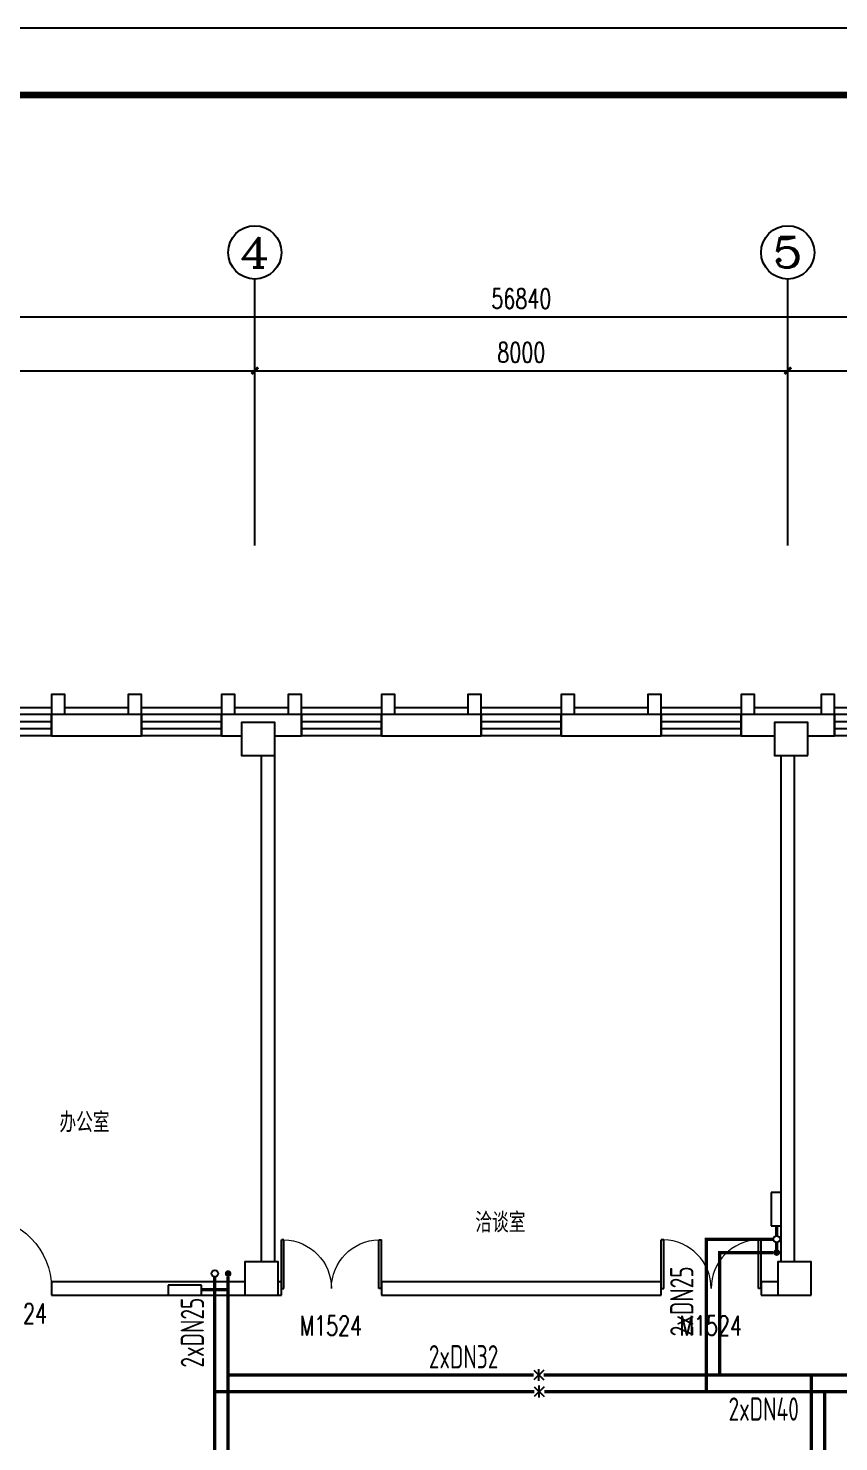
# Model space of a CAD drawing. Extents: x 2297255 to 2381355, y -608375 to -364775.
# Drawn here: x 2328467 to 2340632, y -386000 to -364775 of the extents above; entities that cross this region are included whole.
import ezdxf
from ezdxf.enums import TextEntityAlignment as Align

# ---------------------------------------------------------------- set-up
doc = ezdxf.new("R2010")
doc.units = 0
doc.header["$LTSCALE"] = 1000
doc.header["$MEASUREMENT"] = 0
doc.linetypes.add('DASH', pattern=[0.35, 0.25, -0.1])
doc.layers.add('A-FLOR-IDEN', color=7, linetype='Continuous', lineweight=20)
for name, color, linetype in [('AXIS', 3, 'Continuous'), ('AXIS_TEXT', 7, 'Continuous'), ('COLUMN', 9, 'Continuous'), ('EQ-采暖分集水器', 7, 'Continuous'), ('PIPE-暖供水', 3, 'Continuous'), ('PIPE-暖回水', 2, 'DASH'), ('PUB_DIM', 3, 'Continuous'), ('TH_TEXT', 7, 'Continuous'), ('TK', 4, 'Continuous'), ('VALVE-暖供水', 7, 'Continuous'), ('VPIPE-暖回水', 2, 'Continuous'), ('WALL', 9, 'Continuous'), ('WINDOW', 4, 'Continuous'), ('WINDOW_TEXT', 7, 'Continuous'), ('设备以及附件层', 7, 'Continuous')]:
    doc.layers.add(name, color=color, linetype=linetype)
doc.styles.add('_TCH_AXIS', font='COMPLEX', dxfattribs={"bigfont": 'GBCBIG'})
doc.styles.add('_TCH_DIM_T3', font='SIMPLEX', dxfattribs={"width": 0.705882, "bigfont": 'GBCBIG'})
doc.styles.add('_TCH_WINDOW', font='SIMPLEX', dxfattribs={"height": 3.5, "bigfont": 'GBCBIG'})
doc.styles.add('COMPLEX', font='COMPLEX')
doc.styles.add('HZTXT1', font='romans.shx', dxfattribs={"width": 0.7, "bigfont": 'GBHZFS.SHX'})
doc.styles.add('ROS', font='simhei.ttf', dxfattribs={"width": 0.7})
doc.styles.get("Standard").update_dxf_attribs({"font": 'gbenor.shx', "bigfont": 'gbcbig.shx'})
doc.styles.add('TSSD_Rein', font='Tssdeng.shx', dxfattribs={"width": 0.7, "bigfont": 'hztxt.shx'})
doc.dimstyles.new('_TCH_ARCH&&100', dxfattribs={"dimtxt": 297.5, "dimasz": 100, "dimexe": 250, "dimexo": 300, "dimgap": 126.25, "dimtad": 1, "dimdec": 0, "dimzin": 0, "dimdsep": 46, "dimtxsty": '_TCH_DIM_T3', "dimblk": 'ARCHTICK', "dimcen": 0.09, "dimclrt": 7, "dimazin": 2, "dimtfac": 1, "dimtdec": 0, "dimtix": 1, "dimtmove": 2, "dimatfit": 3, "dimfxl": 30, "dimtolj": 1, "dimtzin": 0, "dimarcsym": 0})

# ---------------------------------------------------------------- blocks, each defined once
blk = doc.blocks.new('_ArchTick')
at = {"color": 0, "linetype": 'ByBlock', "const_width": 0.4}
blk.add_lwpolyline([(-0.5, -0.5), (0.5, 0.5)], dxfattribs=at)
blk = doc.blocks.new('*D99')
at = {"layer": 'Defpoints', "color": 0, "transparency": 16777216}
for p in [(11621, 25057), (-45219, 24014), (11621, 24014)]:
    blk.add_point(p, dxfattribs=at)
at = {"layer": 'PUB_DIM', "color": 0, "lineweight": -2, "transparency": 16777216}
for p, q in [((-45219, 24314), (-45219, 25307)), ((11621, 24314), (11621, 25307)), ((-45219, 25057), (11621, 25057))]:
    blk.add_line(p, q, dxfattribs=at)
at = {"layer": 'PUB_DIM', "color": 0, "lineweight": -2, "transparency": 16777216, "xscale": 100, "yscale": 100, "zscale": 100, "rotation": 180}
blk.add_blockref('_ArchTick', (-45219, 25057), dxfattribs=at)
at = {"layer": 'PUB_DIM', "color": 0, "lineweight": -2, "transparency": 16777216, "xscale": 100, "yscale": 100, "zscale": 100}
blk.add_blockref('_ArchTick', (11621, 25057), dxfattribs=at)
at = {"layer": 'PUB_DIM', "color": 7, "transparency": 16777216, "insert": (-16799, 25332), "char_height": 297.5, "attachment_point": 5, "style": '_TCH_DIM_T3'}
blk.add_mtext('\\A1;56840', dxfattribs=at)
blk = doc.blocks.new('*D103')
at = {"layer": 'Defpoints', "color": 0, "transparency": 16777216}
for p in [(-20799, 24250), (-28799, 23233), (-20799, 23233)]:
    blk.add_point(p, dxfattribs=at)
at = {"layer": 'PUB_DIM', "color": 0, "lineweight": -2, "transparency": 16777216}
for p, q in [((-28799, 23533), (-28799, 24500)), ((-20799, 23533), (-20799, 24500)), ((-28799, 24250), (-20799, 24250))]:
    blk.add_line(p, q, dxfattribs=at)
at = {"layer": 'PUB_DIM', "color": 0, "lineweight": -2, "transparency": 16777216, "xscale": 100, "yscale": 100, "zscale": 100, "rotation": 180}
blk.add_blockref('_ArchTick', (-28799, 24250), dxfattribs=at)
at = {"layer": 'PUB_DIM', "color": 0, "lineweight": -2, "transparency": 16777216, "xscale": 100, "yscale": 100, "zscale": 100}
blk.add_blockref('_ArchTick', (-20799, 24250), dxfattribs=at)
at = {"layer": 'PUB_DIM', "color": 7, "transparency": 16777216, "insert": (-24799, 24525), "char_height": 297.5, "attachment_point": 5, "style": '_TCH_DIM_T3'}
blk.add_mtext('\\A1;8000', dxfattribs=at)
blk = doc.blocks.new('*D104')
at = {"layer": 'Defpoints', "color": 0, "transparency": 16777216}
for p in [(-12799, 24250), (-20799, 23233), (-12799, 23233)]:
    blk.add_point(p, dxfattribs=at)
at = {"layer": 'PUB_DIM', "color": 0, "lineweight": -2, "transparency": 16777216}
for p, q in [((-20799, 23533), (-20799, 24500)), ((-12799, 23533), (-12799, 24500)), ((-20799, 24250), (-12799, 24250))]:
    blk.add_line(p, q, dxfattribs=at)
at = {"layer": 'PUB_DIM', "color": 0, "lineweight": -2, "transparency": 16777216, "xscale": 100, "yscale": 100, "zscale": 100, "rotation": 180}
blk.add_blockref('_ArchTick', (-20799, 24250), dxfattribs=at)
at = {"layer": 'PUB_DIM', "color": 0, "lineweight": -2, "transparency": 16777216, "xscale": 100, "yscale": 100, "zscale": 100}
blk.add_blockref('_ArchTick', (-12799, 24250), dxfattribs=at)
at = {"layer": 'PUB_DIM', "color": 7, "transparency": 16777216, "insert": (-16799, 24525), "char_height": 297.5, "attachment_point": 5, "style": '_TCH_DIM_T3'}
blk.add_mtext('\\A1;8000', dxfattribs=at)
blk = doc.blocks.new('*D105')
at = {"layer": 'Defpoints', "color": 0, "transparency": 16777216}
for p in [(-4799, 24250), (-12799, 23233), (-4799, 23233)]:
    blk.add_point(p, dxfattribs=at)
at = {"layer": 'PUB_DIM', "color": 0, "lineweight": -2, "transparency": 16777216}
for p, q in [((-12799, 23533), (-12799, 24500)), ((-4799, 23533), (-4799, 24500)), ((-12799, 24250), (-4799, 24250))]:
    blk.add_line(p, q, dxfattribs=at)
at = {"layer": 'PUB_DIM', "color": 0, "lineweight": -2, "transparency": 16777216, "xscale": 100, "yscale": 100, "zscale": 100, "rotation": 180}
blk.add_blockref('_ArchTick', (-12799, 24250), dxfattribs=at)
at = {"layer": 'PUB_DIM', "color": 0, "lineweight": -2, "transparency": 16777216, "xscale": 100, "yscale": 100, "zscale": 100}
blk.add_blockref('_ArchTick', (-4799, 24250), dxfattribs=at)
at = {"layer": 'PUB_DIM', "color": 7, "transparency": 16777216, "insert": (-8799, 24525), "char_height": 297.5, "attachment_point": 5, "style": '_TCH_DIM_T3'}
blk.add_mtext('\\A1;8000', dxfattribs=at)
blk = doc.blocks.new('*D246')
at = {"layer": 'Defpoints', "color": 0, "transparency": 16777216}
for p in [(11621, 25057), (-45219, 24014), (11621, 24014)]:
    blk.add_point(p, dxfattribs=at)
at = {"layer": 'PUB_DIM', "color": 0, "lineweight": -2, "transparency": 16777216}
for p, q in [((-45219, 24314), (-45219, 25307)), ((11621, 24314), (11621, 25307)), ((-45219, 25057), (11621, 25057))]:
    blk.add_line(p, q, dxfattribs=at)
at = {"layer": 'PUB_DIM', "color": 0, "lineweight": -2, "transparency": 16777216, "xscale": 100, "yscale": 100, "zscale": 100, "rotation": 180}
blk.add_blockref('_ArchTick', (-45219, 25057), dxfattribs=at)
at = {"layer": 'PUB_DIM', "color": 0, "lineweight": -2, "transparency": 16777216, "xscale": 100, "yscale": 100, "zscale": 100}
blk.add_blockref('_ArchTick', (11621, 25057), dxfattribs=at)
at = {"layer": 'PUB_DIM', "color": 7, "transparency": 16777216, "insert": (-16799, 25332), "char_height": 297.5, "attachment_point": 5, "style": '_TCH_DIM_T3'}
blk.add_mtext('\\A1;56840', dxfattribs=at)
blk = doc.blocks.new('*D250')
at = {"layer": 'Defpoints', "color": 0, "transparency": 16777216}
for p in [(-20799, 24250), (-28799, 23233), (-20799, 23233)]:
    blk.add_point(p, dxfattribs=at)
at = {"layer": 'PUB_DIM', "color": 0, "lineweight": -2, "transparency": 16777216}
for p, q in [((-28799, 23533), (-28799, 24500)), ((-20799, 23533), (-20799, 24500)), ((-28799, 24250), (-20799, 24250))]:
    blk.add_line(p, q, dxfattribs=at)
at = {"layer": 'PUB_DIM', "color": 0, "lineweight": -2, "transparency": 16777216, "xscale": 100, "yscale": 100, "zscale": 100, "rotation": 180}
blk.add_blockref('_ArchTick', (-28799, 24250), dxfattribs=at)
at = {"layer": 'PUB_DIM', "color": 0, "lineweight": -2, "transparency": 16777216, "xscale": 100, "yscale": 100, "zscale": 100}
blk.add_blockref('_ArchTick', (-20799, 24250), dxfattribs=at)
at = {"layer": 'PUB_DIM', "color": 7, "transparency": 16777216, "insert": (-24799, 24525), "char_height": 297.5, "attachment_point": 5, "style": '_TCH_DIM_T3'}
blk.add_mtext('\\A1;8000', dxfattribs=at)
blk = doc.blocks.new('*D251')
at = {"layer": 'Defpoints', "color": 0, "transparency": 16777216}
for p in [(-12799, 24250), (-20799, 23233), (-12799, 23233)]:
    blk.add_point(p, dxfattribs=at)
at = {"layer": 'PUB_DIM', "color": 0, "lineweight": -2, "transparency": 16777216}
for p, q in [((-20799, 23533), (-20799, 24500)), ((-12799, 23533), (-12799, 24500)), ((-20799, 24250), (-12799, 24250))]:
    blk.add_line(p, q, dxfattribs=at)
at = {"layer": 'PUB_DIM', "color": 0, "lineweight": -2, "transparency": 16777216, "xscale": 100, "yscale": 100, "zscale": 100, "rotation": 180}
blk.add_blockref('_ArchTick', (-20799, 24250), dxfattribs=at)
at = {"layer": 'PUB_DIM', "color": 0, "lineweight": -2, "transparency": 16777216, "xscale": 100, "yscale": 100, "zscale": 100}
blk.add_blockref('_ArchTick', (-12799, 24250), dxfattribs=at)
at = {"layer": 'PUB_DIM', "color": 7, "transparency": 16777216, "insert": (-16799, 24525), "char_height": 297.5, "attachment_point": 5, "style": '_TCH_DIM_T3'}
blk.add_mtext('\\A1;8000', dxfattribs=at)
blk = doc.blocks.new('*D252')
at = {"layer": 'Defpoints', "color": 0, "transparency": 16777216}
for p in [(-4799, 24250), (-12799, 23233), (-4799, 23233)]:
    blk.add_point(p, dxfattribs=at)
at = {"layer": 'PUB_DIM', "color": 0, "lineweight": -2, "transparency": 16777216}
for p, q in [((-12799, 23533), (-12799, 24500)), ((-4799, 23533), (-4799, 24500)), ((-12799, 24250), (-4799, 24250))]:
    blk.add_line(p, q, dxfattribs=at)
at = {"layer": 'PUB_DIM', "color": 0, "lineweight": -2, "transparency": 16777216, "xscale": 100, "yscale": 100, "zscale": 100, "rotation": 180}
blk.add_blockref('_ArchTick', (-12799, 24250), dxfattribs=at)
at = {"layer": 'PUB_DIM', "color": 0, "lineweight": -2, "transparency": 16777216, "xscale": 100, "yscale": 100, "zscale": 100}
blk.add_blockref('_ArchTick', (-4799, 24250), dxfattribs=at)
at = {"layer": 'PUB_DIM', "color": 7, "transparency": 16777216, "insert": (-8799, 24525), "char_height": 297.5, "attachment_point": 5, "style": '_TCH_DIM_T3'}
blk.add_mtext('\\A1;8000', dxfattribs=at)
blk = doc.blocks.new('*D393')
at = {"layer": 'Defpoints', "color": 0, "transparency": 16777216}
for p in [(11621, 25057), (-45219, 24014), (11621, 24014)]:
    blk.add_point(p, dxfattribs=at)
at = {"layer": 'PUB_DIM', "color": 0, "lineweight": -2, "transparency": 16777216}
for p, q in [((-45219, 24314), (-45219, 25307)), ((11621, 24314), (11621, 25307)), ((-45219, 25057), (11621, 25057))]:
    blk.add_line(p, q, dxfattribs=at)
at = {"layer": 'PUB_DIM', "color": 0, "lineweight": -2, "transparency": 16777216, "xscale": 100, "yscale": 100, "zscale": 100, "rotation": 180}
blk.add_blockref('_ArchTick', (-45219, 25057), dxfattribs=at)
at = {"layer": 'PUB_DIM', "color": 0, "lineweight": -2, "transparency": 16777216, "xscale": 100, "yscale": 100, "zscale": 100}
blk.add_blockref('_ArchTick', (11621, 25057), dxfattribs=at)
at = {"layer": 'PUB_DIM', "color": 7, "transparency": 16777216, "insert": (-16799, 25332), "char_height": 297.5, "attachment_point": 5, "style": '_TCH_DIM_T3'}
blk.add_mtext('\\A1;56840', dxfattribs=at)
blk = doc.blocks.new('*D397')
at = {"layer": 'Defpoints', "color": 0, "transparency": 16777216}
for p in [(-20799, 24250), (-28799, 23233), (-20799, 23233)]:
    blk.add_point(p, dxfattribs=at)
at = {"layer": 'PUB_DIM', "color": 0, "lineweight": -2, "transparency": 16777216}
for p, q in [((-28799, 23533), (-28799, 24500)), ((-20799, 23533), (-20799, 24500)), ((-28799, 24250), (-20799, 24250))]:
    blk.add_line(p, q, dxfattribs=at)
at = {"layer": 'PUB_DIM', "color": 0, "lineweight": -2, "transparency": 16777216, "xscale": 100, "yscale": 100, "zscale": 100, "rotation": 180}
blk.add_blockref('_ArchTick', (-28799, 24250), dxfattribs=at)
at = {"layer": 'PUB_DIM', "color": 0, "lineweight": -2, "transparency": 16777216, "xscale": 100, "yscale": 100, "zscale": 100}
blk.add_blockref('_ArchTick', (-20799, 24250), dxfattribs=at)
at = {"layer": 'PUB_DIM', "color": 7, "transparency": 16777216, "insert": (-24799, 24525), "char_height": 297.5, "attachment_point": 5, "style": '_TCH_DIM_T3'}
blk.add_mtext('\\A1;8000', dxfattribs=at)
blk = doc.blocks.new('*D398')
at = {"layer": 'Defpoints', "color": 0, "transparency": 16777216}
for p in [(-12799, 24250), (-20799, 23233), (-12799, 23233)]:
    blk.add_point(p, dxfattribs=at)
at = {"layer": 'PUB_DIM', "color": 0, "lineweight": -2, "transparency": 16777216}
for p, q in [((-20799, 23533), (-20799, 24500)), ((-12799, 23533), (-12799, 24500)), ((-20799, 24250), (-12799, 24250))]:
    blk.add_line(p, q, dxfattribs=at)
at = {"layer": 'PUB_DIM', "color": 0, "lineweight": -2, "transparency": 16777216, "xscale": 100, "yscale": 100, "zscale": 100, "rotation": 180}
blk.add_blockref('_ArchTick', (-20799, 24250), dxfattribs=at)
at = {"layer": 'PUB_DIM', "color": 0, "lineweight": -2, "transparency": 16777216, "xscale": 100, "yscale": 100, "zscale": 100}
blk.add_blockref('_ArchTick', (-12799, 24250), dxfattribs=at)
at = {"layer": 'PUB_DIM', "color": 7, "transparency": 16777216, "insert": (-16799, 24525), "char_height": 297.5, "attachment_point": 5, "style": '_TCH_DIM_T3'}
blk.add_mtext('\\A1;8000', dxfattribs=at)
blk = doc.blocks.new('*D399')
at = {"layer": 'Defpoints', "color": 0, "transparency": 16777216}
for p in [(-4799, 24250), (-12799, 23233), (-4799, 23233)]:
    blk.add_point(p, dxfattribs=at)
at = {"layer": 'PUB_DIM', "color": 0, "lineweight": -2, "transparency": 16777216}
for p, q in [((-12799, 23533), (-12799, 24500)), ((-4799, 23533), (-4799, 24500)), ((-12799, 24250), (-4799, 24250))]:
    blk.add_line(p, q, dxfattribs=at)
at = {"layer": 'PUB_DIM', "color": 0, "lineweight": -2, "transparency": 16777216, "xscale": 100, "yscale": 100, "zscale": 100, "rotation": 180}
blk.add_blockref('_ArchTick', (-12799, 24250), dxfattribs=at)
at = {"layer": 'PUB_DIM', "color": 0, "lineweight": -2, "transparency": 16777216, "xscale": 100, "yscale": 100, "zscale": 100}
blk.add_blockref('_ArchTick', (-4799, 24250), dxfattribs=at)
at = {"layer": 'PUB_DIM', "color": 7, "transparency": 16777216, "insert": (-8799, 24525), "char_height": 297.5, "attachment_point": 5, "style": '_TCH_DIM_T3'}
blk.add_mtext('\\A1;8000', dxfattribs=at)
blk = doc.blocks.new('_FZHK')
blk.add_lwpolyline([(-0.5, -0.5), (0.5, -0.5), (0.5, 0.5), (-0.5, 0.5)], close=True)
blk = doc.blocks.new('$WINLIB2D$00000001')
at = {"color": 0}
for points in [[(-0.5, 0.5), (-0.5, -0.5)], [(-0.5, 0.5), (0.5, 0.5)], [(0.5, -0.5), (0.5, 0.5)], [(0.5, 0.167), (-0.5, 0.167)], [(0.5, -0.167), (-0.5, -0.167)], [(-0.5, -0.5), (0.5, -0.5)]]:
    blk.add_lwpolyline(points, dxfattribs=at)
blk = doc.blocks.new('$DorLib2D$00000002')
for p, q in [((-0.5, 0), (-0.5, 0.4875)), ((-0.475, 0.4875), (-0.5, 0.4875)), ((-0.475, 0), (-0.475, 0.4875)), ((0.475, 0), (0.475, 0.4875)), ((0.475, 0.4875), (0.5, 0.4875)), ((0.5, 0), (0.5, 0.4875)), ((-0.5, 0), (-0.475, 0)), ((0.5, 0), (0.475, 0))]:
    blk.add_line(p, q)
at = {"lineweight": 13}
for centre, start, end in [((-0.4875, 0), 0, 88.53072), ((0.4875, 0), 91.46928, 180)]:
    blk.add_arc(centre, 0.4875, start, end, dxfattribs=at)
blk = doc.blocks.new('$DorLib2D$00000001')
for p, q in [((0.45, 0.975), (0.5, 0.975)), ((0.45, 0), (0.45, 0.975)), ((0.5, 0), (0.5, 0.975)), ((0.5, 0), (0.45, 0))]:
    blk.add_line(p, q)
at = {"lineweight": 13}
blk.add_arc((0.475, 0), 0.975, 91.4693, 180, dxfattribs=at)
blk = doc.blocks.new('_AXISO')
blk.add_circle((0, 0), 0.5)
at = {"layer": 'AXIS_TEXT', "style": 'COMPLEX', "width": 1.041667}
blk.add_attdef('A', text='', height=0.56, dxfattribs=at).set_placement((-0.25, -0.28), (0.25, -0.28), align=Align.FIT)
blk = doc.blocks.new('*D430')
at = {"layer": 'Defpoints', "color": 0, "transparency": 16777216}
for p in [(11621, 25057), (-45219, 24014), (11621, 24014)]:
    blk.add_point(p, dxfattribs=at)
at = {"layer": 'PUB_DIM', "color": 0, "lineweight": -2, "transparency": 16777216}
for p, q in [((-45219, 24314), (-45219, 25307)), ((11621, 24314), (11621, 25307)), ((-45219, 25057), (11621, 25057))]:
    blk.add_line(p, q, dxfattribs=at)
at = {"layer": 'PUB_DIM', "color": 0, "lineweight": -2, "transparency": 16777216, "xscale": 100, "yscale": 100, "zscale": 100, "rotation": 180}
blk.add_blockref('_ArchTick', (-45219, 25057), dxfattribs=at)
at = {"layer": 'PUB_DIM', "color": 0, "lineweight": -2, "transparency": 16777216, "xscale": 100, "yscale": 100, "zscale": 100}
blk.add_blockref('_ArchTick', (11621, 25057), dxfattribs=at)
at = {"layer": 'PUB_DIM', "color": 7, "transparency": 16777216, "insert": (-16799, 25332), "char_height": 297.5, "attachment_point": 5, "style": '_TCH_DIM_T3'}
blk.add_mtext('\\A1;56840', dxfattribs=at)
blk = doc.blocks.new('*D434')
at = {"layer": 'Defpoints', "color": 0, "transparency": 16777216}
for p in [(-20799, 24250), (-28799, 23233), (-20799, 23233)]:
    blk.add_point(p, dxfattribs=at)
at = {"layer": 'PUB_DIM', "color": 0, "lineweight": -2, "transparency": 16777216}
for p, q in [((-28799, 23533), (-28799, 24500)), ((-20799, 23533), (-20799, 24500)), ((-28799, 24250), (-20799, 24250))]:
    blk.add_line(p, q, dxfattribs=at)
at = {"layer": 'PUB_DIM', "color": 0, "lineweight": -2, "transparency": 16777216, "xscale": 100, "yscale": 100, "zscale": 100, "rotation": 180}
blk.add_blockref('_ArchTick', (-28799, 24250), dxfattribs=at)
at = {"layer": 'PUB_DIM', "color": 0, "lineweight": -2, "transparency": 16777216, "xscale": 100, "yscale": 100, "zscale": 100}
blk.add_blockref('_ArchTick', (-20799, 24250), dxfattribs=at)
at = {"layer": 'PUB_DIM', "color": 7, "transparency": 16777216, "insert": (-24799, 24525), "char_height": 297.5, "attachment_point": 5, "style": '_TCH_DIM_T3'}
blk.add_mtext('\\A1;8000', dxfattribs=at)
blk = doc.blocks.new('*D435')
at = {"layer": 'Defpoints', "color": 0, "transparency": 16777216}
for p in [(-12799, 24250), (-20799, 23233), (-12799, 23233)]:
    blk.add_point(p, dxfattribs=at)
at = {"layer": 'PUB_DIM', "color": 0, "lineweight": -2, "transparency": 16777216}
for p, q in [((-20799, 23533), (-20799, 24500)), ((-12799, 23533), (-12799, 24500)), ((-20799, 24250), (-12799, 24250))]:
    blk.add_line(p, q, dxfattribs=at)
at = {"layer": 'PUB_DIM', "color": 0, "lineweight": -2, "transparency": 16777216, "xscale": 100, "yscale": 100, "zscale": 100, "rotation": 180}
blk.add_blockref('_ArchTick', (-20799, 24250), dxfattribs=at)
at = {"layer": 'PUB_DIM', "color": 0, "lineweight": -2, "transparency": 16777216, "xscale": 100, "yscale": 100, "zscale": 100}
blk.add_blockref('_ArchTick', (-12799, 24250), dxfattribs=at)
at = {"layer": 'PUB_DIM', "color": 7, "transparency": 16777216, "insert": (-16799, 24525), "char_height": 297.5, "attachment_point": 5, "style": '_TCH_DIM_T3'}
blk.add_mtext('\\A1;8000', dxfattribs=at)
blk = doc.blocks.new('*D436')
at = {"layer": 'Defpoints', "color": 0, "transparency": 16777216}
for p in [(-4799, 24250), (-12799, 23233), (-4799, 23233)]:
    blk.add_point(p, dxfattribs=at)
at = {"layer": 'PUB_DIM', "color": 0, "lineweight": -2, "transparency": 16777216}
for p, q in [((-12799, 23533), (-12799, 24500)), ((-4799, 23533), (-4799, 24500)), ((-12799, 24250), (-4799, 24250))]:
    blk.add_line(p, q, dxfattribs=at)
at = {"layer": 'PUB_DIM', "color": 0, "lineweight": -2, "transparency": 16777216, "xscale": 100, "yscale": 100, "zscale": 100, "rotation": 180}
blk.add_blockref('_ArchTick', (-12799, 24250), dxfattribs=at)
at = {"layer": 'PUB_DIM', "color": 0, "lineweight": -2, "transparency": 16777216, "xscale": 100, "yscale": 100, "zscale": 100}
blk.add_blockref('_ArchTick', (-4799, 24250), dxfattribs=at)
at = {"layer": 'PUB_DIM', "color": 7, "transparency": 16777216, "insert": (-8799, 24525), "char_height": 297.5, "attachment_point": 5, "style": '_TCH_DIM_T3'}
blk.add_mtext('\\A1;8000', dxfattribs=at)
blk = doc.blocks.new('$VALVE$00000780')
at = {"layer": '设备以及附件层'}
for points in [[(-37, -37), (37, 37)], [(37, -37), (-37, 37)], [(0, 45), (0, -45)]]:
    blk.add_lwpolyline(points, dxfattribs=at)
blk = doc.blocks.new('*U579')
at = {"color": 3}
blk.add_lwpolyline([(-84100, 0), (0, 0), (0, 59400), (-84100, 59400)], close=True, dxfattribs=at)
at = {"color": 3, "const_width": 100}
blk.add_lwpolyline([(-81600, 1000), (-1000, 1000), (-1000, 58400), (-81600, 58400)], close=True, dxfattribs=at)
at = {"layer": 'TK', "color": 4, "style": 'HZTXT1'}
for tag, height, width, p in [('项目负责1', 400, 0.6, (-4500, 19196)), ('项目负责2', 400, 0.6, (-4500, 18296)), ('专责', 400, 0.6, (-4500, 17396)), ('审定', 400, 0.6, (-4500, 16496)), ('审核', 400, 0.6, (-4500, 15596)), ('校对', 400, 0.6, (-4500, 14696)), ('设计', 400, 0.6, (-4500, 13796)), ('绘图', 400, 0.6, (-4500, 12896)), ('建设单位', 450, 0.6, (-4500, 11050)), ('工号', 400, 0.5, (-5501, 3507)), ('版次', 400, 0.7, (-2138, 3498)), ('阶段', 400, 0.7, (-2138, 2498)), ('比例', 400, 0.7, (-5491, 1513)), ('日期', 400, 0.7, (-2138, 1498))]:
    blk.add_attdef(tag, text='', height=height, dxfattribs=dict(at, width=width)).set_placement(p, align=Align.MIDDLE)
at = {"layer": 'TK', "color": 1, "lineweight": -3, "style": 'HZTXT1', "width": 0.6}
blk.add_attdef('工程名称', text='', height=450, dxfattribs=at).set_placement((-4500, 9050), align=Align.MIDDLE)
at = {"layer": 'TK', "color": 4, "lineweight": -3, "style": 'HZTXT1', "width": 0.6}
blk.add_attdef('子项名称', text='', height=450, dxfattribs=at).set_placement((-4500, 7050), align=Align.MIDDLE)
at = {"layer": 'TK', "color": 1, "lineweight": -3, "width": 0.6, "flags": 104}
blk.add_attdef('图名', text='', height=400, dxfattribs=at).set_placement((-4558, 4958), align=Align.MIDDLE_CENTER)
at = {"layer": 'TK', "color": 1, "style": 'HZTXT1', "width": 0.7}
blk.add_attdef('图号', text='', height=400, dxfattribs=at).set_placement((-5491, 2513), align=Align.MIDDLE)
blk = doc.blocks.new('A$C7281566F')
for points in [[(-23649.5, 19089.4), (-23649.5, 19389.4), (-23849.5, 19389.4), (-23849.5, 19089.4)], [(-22499.5, 19089.4), (-22499.5, 19389.4), (-22699.5, 19389.4), (-22699.5, 19089.4)], [(-21099.5, 19089.4), (-21099.5, 19389.4), (-21299.5, 19389.4), (-21299.5, 19089.4)], [(-20099.5, 19089.4), (-20099.5, 19389.4), (-20299.5, 19389.4), (-20299.5, 19089.4)], [(-18699.5, 19089.4), (-18699.5, 19389.4), (-18899.5, 19389.4), (-18899.5, 19089.4)], [(-17399.5, 19089.4), (-17399.5, 19389.4), (-17599.5, 19389.4), (-17599.5, 19089.4)], [(-15999.5, 19089.4), (-15999.5, 19389.4), (-16199.5, 19389.4), (-16199.5, 19089.4)], [(-14699.5, 19089.4), (-14699.5, 19389.4), (-14899.5, 19389.4), (-14899.5, 19089.4)], [(-13299.5, 19089.4), (-13299.5, 19389.4), (-13499.5, 19389.4), (-13499.5, 19089.4)], [(-12099.5, 19089.4), (-12099.5, 19389.4), (-12299.5, 19389.4), (-12299.5, 19089.4)], [(-23849.5, 19189.4), (-25049.5, 19189.4)], [(-22699.5, 19189.4), (-23649.5, 19189.4)], [(-21299.5, 19189.4), (-22499.5, 19189.4)], [(-20299.5, 19189.4), (-21099.5, 19189.4)], [(-18899.5, 19189.4), (-20099.5, 19189.4)], [(-17599.5, 19189.4), (-18699.5, 19189.4)], [(-16199.5, 19189.4), (-17399.5, 19189.4)], [(-14899.5, 19189.4), (-15999.5, 19189.4)], [(-13499.5, 19189.4), (-14699.5, 19189.4)], [(-12299.5, 19189.4), (-13299.5, 19189.4)], [(-10899.5, 19189.4), (-12099.5, 19189.4)]]:
    blk.add_lwpolyline(points)
at = {"layer": 'AXIS'}
for p, q in [((-20799.5, 21626.7), (-20799.5, 25626.7)), ((-12799.5, 21626.7), (-12799.5, 25626.7))]:
    blk.add_line(p, q, dxfattribs=at)
at = {"layer": 'WALL'}
for p, q in [((-22499.5, 19089.4), (-23849.5, 19089.4)), ((-23849.5, 19089.4), (-23849.5, 18769.4)), ((-22499.5, 18769.4), (-22499.5, 19089.4)), ((-20799.5, 19089.4), (-21299.5, 19089.4)), ((-21299.5, 19089.4), (-21299.5, 18769.4)), ((-20099.5, 19089.4), (-20799.5, 19089.4)), ((-20099.5, 18769.4), (-20099.5, 19089.4)), ((-17399.5, 19089.4), (-18899.5, 19089.4)), ((-18899.5, 19089.4), (-18899.5, 18769.4)), ((-17399.5, 18769.4), (-17399.5, 19089.4)), ((-14699.5, 19089.4), (-16199.5, 19089.4)), ((-16199.5, 19089.4), (-16199.5, 18769.4)), ((-14699.5, 18769.4), (-14699.5, 19089.4)), ((-12799.5, 19089.4), (-13499.5, 19089.4)), ((-13499.5, 19089.4), (-13499.5, 18769.4)), ((-12099.5, 19089.4), (-12799.5, 19089.4)), ((-12099.5, 18769.4), (-12099.5, 19089.4)), ((-23849.5, 18769.4), (-22499.5, 18769.4)), ((-21299.5, 18769.4), (-20999.5, 18769.4)), ((-20499.5, 18769.4), (-20099.5, 18769.4)), ((-18899.5, 18769.4), (-17399.5, 18769.4)), ((-16199.5, 18769.4), (-14699.5, 18769.4)), ((-13499.5, 18769.4), (-12999.5, 18769.4)), ((-12499.5, 18769.4), (-12099.5, 18769.4)), ((-20699.5, 10869.4), (-20699.5, 18469.4)), ((-20499.5, 10869.4), (-20499.5, 18469.4)), ((-12899.5, 10869.4), (-12899.5, 18469.4)), ((-12699.5, 10869.4), (-12699.5, 18469.4)), ((-20949.5, 10569.4), (-23849.5, 10569.4)), ((-23849.5, 10569.4), (-23849.5, 10369.4)), ((-20399.5, 10569.4), (-20449.5, 10569.4)), ((-20399.5, 10369.4), (-20399.5, 10569.4)), ((-14699.5, 10569.4), (-18899.5, 10569.4)), ((-18899.5, 10569.4), (-18899.5, 10369.4)), ((-14699.5, 10369.4), (-14699.5, 10569.4)), ((-12949.5, 10569.4), (-13199.5, 10569.4)), ((-13199.5, 10569.4), (-13199.5, 10369.4)), ((-23849.5, 10369.4), (-20949.5, 10369.4)), ((-20449.5, 10369.4), (-20399.5, 10369.4)), ((-18899.5, 10369.4), (-14699.5, 10369.4)), ((-13199.5, 10369.4), (-12949.5, 10369.4))]:
    blk.add_line(p, q, dxfattribs=at)
at = {"layer": 'AXIS'}
ref = blk.add_blockref('_AXISO', (-20799.5, 26026.7), dxfattribs=dict(at, xscale=800, yscale=800, zscale=800))
ref.add_attrib('A', '4', dxfattribs={"layer": 'AXIS_TEXT', "height": 452.5, "style": '_TCH_AXIS', "width": 1.3125}).set_placement((-21025.7, 25800.4), (-20573.2, 25800.4), align=Align.FIT)
ref = blk.add_blockref('_AXISO', (-12799.5, 26026.7), dxfattribs=dict(at, xscale=800, yscale=800, zscale=800))
ref.add_attrib('A', '5', dxfattribs={"layer": 'AXIS_TEXT', "height": 452.5, "style": '_TCH_AXIS', "width": 1.5}).set_placement((-13025.7, 25800.4), (-12573.2, 25800.4), align=Align.FIT)
at = {"layer": 'COLUMN', "yscale": 500, "zscale": 500, "rotation": 90}
for p, xscale in [((-20749.5, 18719.4), 500.0000000002328), ((-12749.5, 18719.4), 500), ((-20699.5, 10619.4), 499.9999999129213), ((-12699.5, 10619.4), 499.9999999129213)]:
    blk.add_blockref('_FZHK', p, dxfattribs=dict(at, xscale=xscale))
at = {"layer": 'WINDOW', "xscale": 1200, "yscale": 320, "zscale": 1200, "rotation": 180}
for p in [(-24449.5, 18929.4), (-21899.5, 18929.4), (-19499.5, 18929.4), (-16799.5, 18929.4), (-14099.5, 18929.4), (-11499.5, 18929.4)]:
    blk.add_blockref('$WINLIB2D$00000001', p, dxfattribs=at)
at = {"layer": 'WINDOW'}
ref = blk.add_blockref('$DorLib2D$00000001', (-24399.5, 10469.4), dxfattribs=dict(at, xscale=1100, yscale=-1100, zscale=1100, rotation=180.00000000003))
ref.add_attrib('A', 'M1124', (-24854.5, 9944.2), dxfattribs={"layer": 'WINDOW_TEXT', "height": 297.5, "style": '_TCH_WINDOW', "width": 0.705882})
ref = blk.add_blockref('$DorLib2D$00000002', (-19649.5, 10469.4), dxfattribs=dict(at, xscale=1500, yscale=-1500, zscale=1500, rotation=180.0000000000283))
ref.add_attrib('A', 'M1524', (-20124.5, 9760.8), dxfattribs={"layer": 'WINDOW_TEXT', "height": 297.5, "style": '_TCH_WINDOW', "width": 0.705882})
ref = blk.add_blockref('$DorLib2D$00000002', (-13949.5, 10469.4), dxfattribs=dict(at, xscale=-1500, yscale=-1500, zscale=-1500, rotation=180.0000000000283))
ref.add_attrib('A', 'M1524', (-14424.5, 9760.8), dxfattribs={"layer": 'WINDOW_TEXT', "height": 297.5, "style": '_TCH_WINDOW', "width": 0.705882})
at = {"layer": 'A-FLOR-IDEN', "style": 'ROS', "width": 0.7}
for s, p in [('办公室', (-23731.7, 12842)), ('洽谈室', (-17490, 11337.9))]:
    blk.add_text(s, height=262.87, dxfattribs=at).set_placement(p)
at = {"layer": 'PUB_DIM'}
for p1, p2, distance, picture, middle in [((-45219.5, 24014.1), (11620.5, 24014.1), 1042.6, '*D99', (-16799.5, 25331.7)), ((-45219.5, 24014.1), (11620.5, 24014.1), 1042.6, '*D246', (-16799.5, 25331.7)), ((-45219.5, 24014.1), (11620.5, 24014.1), 1042.6, '*D393', (-16799.5, 25331.7)), ((-45219.5, 24014.1), (11620.5, 24014.1), 1042.6, '*D430', (-16799.5, 25331.7)), ((-28799.5, 23232.8), (-20799.5, 23232.8), 1017, '*D103', (-24799.5, 24524.8)), ((-28799.5, 23232.8), (-20799.5, 23232.8), 1017, '*D250', (-24799.5, 24524.8)), ((-28799.5, 23232.8), (-20799.5, 23232.8), 1017, '*D397', (-24799.5, 24524.8)), ((-28799.5, 23232.8), (-20799.5, 23232.8), 1017, '*D434', (-24799.5, 24524.8)), ((-20799.5, 23232.8), (-12799.5, 23232.8), 1017, '*D104', (-16799.5, 24524.8)), ((-20799.5, 23232.8), (-12799.5, 23232.8), 1017, '*D251', (-16799.5, 24524.8)), ((-20799.5, 23232.8), (-12799.5, 23232.8), 1017, '*D398', (-16799.5, 24524.8)), ((-20799.5, 23232.8), (-12799.5, 23232.8), 1017, '*D435', (-16799.5, 24524.8)), ((-12799.5, 23232.8), (-4799.5, 23232.8), 1017, '*D105', (-8799.5, 24524.8)), ((-12799.5, 23232.8), (-4799.5, 23232.8), 1017, '*D252', (-8799.5, 24524.8)), ((-12799.5, 23232.8), (-4799.5, 23232.8), 1017, '*D399', (-8799.5, 24524.8)), ((-12799.5, 23232.8), (-4799.5, 23232.8), 1017, '*D436', (-8799.5, 24524.8))]:
    dim = blk.add_aligned_dim(p1=p1, p2=p2, distance=distance, dimstyle='_TCH_ARCH&&100', dxfattribs=at)
    dim.commit()
    dim.dimension.update_dxf_attribs({"geometry": picture, "text_midpoint": middle})

msp = doc.modelspace()

# ---------------------------------------------------------------- hatches: boundary and pattern name
at = {"layer": 'PIPE-暖供水', "linetype": 'Continuous'}
for points in [[(2338642.8, -382958.7), (2338642.8, -382933.7), (2338617.8, -382933.7)], [(2338642.8, -382958.7), (2338617.8, -382958.7), (2338617.8, -382933.7)]]:
    msp.add_hatch(color=256, dxfattribs=at).paths.add_polyline_path(points)
at = {"layer": 'VPIPE-暖回水', "linetype": 'DASH'}
for points in [[(2339751.1, -383158.7), (2339750, -383148.3), (2339746.8, -383138.4), (2339741.6, -383129.4), (2339734.6, -383121.6), (2339726.1, -383115.4), (2339716.6, -383111.2), (2339706.3, -383109), (2339695.9, -383109), (2339685.7, -383111.2), (2339676.1, -383115.4), (2339667.6, -383121.6), (2339660.7, -383129.4), (2339655.4, -383138.4), (2339652.2, -383148.3), (2339651.1, -383158.7), (2339652.2, -383169.1), (2339655.4, -383179.1), (2339660.7, -383188.1), (2339667.6, -383195.9), (2339676.1, -383202), (2339685.7, -383206.3), (2339695.9, -383208.5), (2339706.3, -383208.5), (2339716.6, -383206.3), (2339726.1, -383202), (2339734.6, -383195.9), (2339741.6, -383188.1), (2339746.8, -383179.1), (2339750, -383169.1)], [(2338842.8, -383158.7), (2338817.8, -383158.7), (2338817.8, -383133.7)], [(2338842.8, -383158.7), (2338842.8, -383133.7), (2338817.8, -383133.7)], [(2331517.4, -383475.1), (2331516.3, -383464.7), (2331513.1, -383454.8), (2331507.9, -383445.7), (2331500.9, -383438), (2331492.4, -383431.8), (2331482.9, -383427.6), (2331472.6, -383425.4), (2331462.2, -383425.4), (2331452, -383427.6), (2331442.4, -383431.8), (2331433.9, -383438), (2331427, -383445.7), (2331421.7, -383454.8), (2331418.5, -383464.7), (2331417.4, -383475.1), (2331418.5, -383485.5), (2331421.7, -383495.5), (2331427, -383504.5), (2331433.9, -383512.3), (2331442.4, -383518.4), (2331452, -383522.7), (2331462.2, -383524.9), (2331472.6, -383524.9), (2331482.9, -383522.7), (2331492.4, -383518.4), (2331500.9, -383512.3), (2331507.9, -383504.5), (2331513.1, -383495.5), (2331516.3, -383485.5)]]:
    msp.add_hatch(color=256, dxfattribs=at).paths.add_polyline_path(points)

# ---------------------------------------------------------------- linework, layer by layer
at = {"layer": 'EQ-采暖分集水器'}
for p, q in [((2339617.4, -382258.7), (2339617.4, -382758.7)), ((2339767.4, -382258.7), (2339617.4, -382258.7)), ((2339617.4, -382258.7), (2339617.4, -382758.7)), ((2339767.4, -382258.7), (2339617.4, -382258.7)), ((2339767.4, -382758.7), (2339767.4, -382258.7)), ((2339767.4, -382758.7), (2339767.4, -382258.7)), ((2339617.4, -382758.7), (2339767.4, -382758.7)), ((2339617.4, -382758.7), (2339767.4, -382758.7)), ((2331067.4, -383647.8), (2330567.4, -383647.8)), ((2330567.4, -383647.8), (2330567.4, -383797.8)), ((2331067.4, -383647.8), (2330567.4, -383647.8)), ((2330567.4, -383647.8), (2330567.4, -383797.8)), ((2331067.4, -383797.8), (2331067.4, -383647.8)), ((2331067.4, -383797.8), (2331067.4, -383647.8)), ((2330567.4, -383797.8), (2331067.4, -383797.8)), ((2330567.4, -383797.8), (2331067.4, -383797.8))]:
    msp.add_line(p, q, dxfattribs=at)
at = {"layer": 'PIPE-暖供水', "linetype": 'Continuous', "const_width": 50}
for points in [[(2339701.1, -382908.7), (2339701.1, -382758.7)], [(2339651.1, -382958.7), (2338642.8, -382958.7)], [(2338642.8, -382958.7), (2338642.8, -385247.8)], [(2339701.1, -383108.7), (2339701.1, -383008.7)], [(2331267.4, -383714.1), (2331267.4, -383525.1)], [(2331267.4, -383714.1), (2331067.4, -383714.1)], [(2331267.4, -385247.8), (2331267.4, -383714.1)], [(2336061.1, -385247.8), (2331267.4, -385247.8)], [(2331267.4, -399481.5), (2331267.4, -385247.8)], [(2338642.8, -385247.8), (2336211.1, -385247.8)], [(2340419.3, -385247.8), (2338642.8, -385247.8)], [(2341217.4, -385247.8), (2340419.3, -385247.8)], [(2340419.3, -399481.5), (2340419.3, -385247.8)]]:
    msp.add_lwpolyline(points, dxfattribs=at)
at = {"layer": 'PIPE-暖供水', "linetype": 'Continuous'}
for centre in [(2339701.1, -382958.7), (2331267.4, -383475.1)]:
    msp.add_circle(centre, 50, dxfattribs=at)
at = {"layer": 'PIPE-暖回水', "linetype": 'DASH', "const_width": 50}
for points in [[(2331467.4, -383714.1), (2331467.4, -383525.1)], [(2331467.4, -383714.1), (2331267.4, -383714.1)], [(2331467.4, -384997.8), (2331467.4, -383714.1)], [(2336054.9, -384997.8), (2331467.4, -384997.8)], [(2331467.4, -399481.5), (2331467.4, -384997.8)], [(2338842.8, -384997.8), (2336204.9, -384997.8)], [(2340219.3, -384997.8), (2338842.8, -384997.8)], [(2340967.4, -384997.8), (2340219.3, -384997.8)], [(2340219.3, -399481.5), (2340219.3, -384997.8)]]:
    msp.add_lwpolyline(points, dxfattribs=at)
at = {"layer": 'VPIPE-暖回水', "linetype": 'DASH', "const_width": 50}
for points in [[(2338842.8, -383158.7), (2338842.8, -384997.8)], [(2339651.1, -383158.7), (2338842.8, -383158.7)]]:
    msp.add_lwpolyline(points, dxfattribs=at)

# ---------------------------------------------------------------- block references
for name, p in [('*U579', (2381355.1, -424174.9)), ('A$C7281566F', (2352666.9, -394167.1))]:
    msp.add_blockref(name, p)
at = {"layer": 'VALVE-暖供水', "xscale": 2, "yscale": 2, "zscale": 2, "rotation": 180}
for p in [(2336129.9, -384997.8), (2336136.1, -385247.8)]:
    msp.add_blockref('$VALVE$00000780', p, dxfattribs=at)

# ---------------------------------------------------------------- texts
at = {"layer": 'TH_TEXT', "style": 'TSSD_Rein', "width": 0.7}
for p in [(2338452.1, -384417.1), (2331105.7, -384887)]:
    msp.add_text('2xDN25', height=350, rotation=90, dxfattribs=at).set_placement(p)
for s, p in [('2xDN32', (2334478.7, -384898.7)), ('2xDN40', (2338978.1, -385684.1))]:
    msp.add_text(s, height=350, dxfattribs=at).set_placement(p)

doc.saveas('drawing.dxf')
